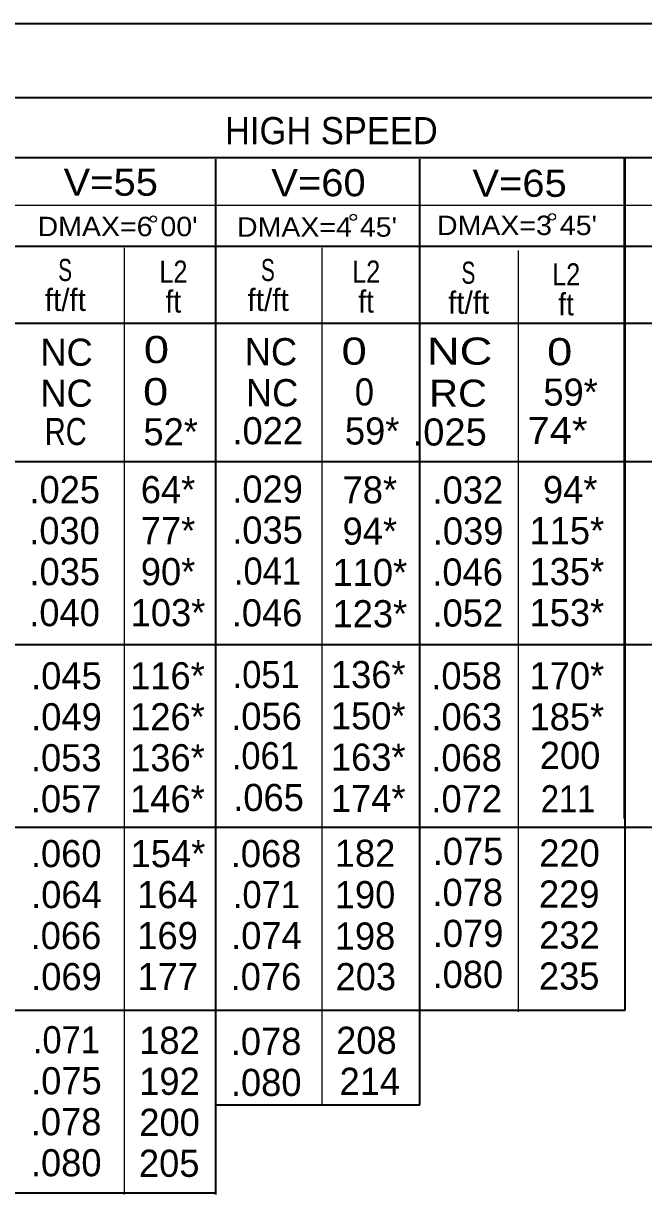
# Model space of a CAD drawing. Extents: x 733 to 1104, y -21 to 251.
# Drawn here: x 999.2 to 1040.8, y 99.1 to 177.7 of the extents above; entities that cross this region are included whole.
import ezdxf
from ezdxf.enums import TextEntityAlignment as Align

# ---------------------------------------------------------------- set-up
doc = ezdxf.new("R2010")
doc.units = 0
doc.header["$LTSCALE"] = 0.73
doc.layers.add('2', color=7, linetype='Continuous', lineweight=25)
doc.layers.add('3', color=7, linetype='Continuous', lineweight=35)

msp = doc.modelspace()

# ---------------------------------------------------------------- linework, layer by layer
at = {"layer": '2', "lineweight": 35}
for p, q in [((919.4184, 177.6937), (1053.5357, 177.6937)), ((930.7614, 172.71), (1053.5357, 172.71)), ((930.7988, 168.6934), (1039.5753, 168.6934)), ((1012.0913, 99.0727), (1012.0913, 168.5818)), ((1025.7775, 105.0976), (1025.7775, 168.5818)), ((1039.5148, 124.3252), (1039.5148, 168.6936)), ((1039.5148, 168.6936), (1053.5357, 168.6936)), ((1039.5753, 111.4572), (1039.5753, 168.6936)), ((930.7614, 162.743), (1039.5753, 162.743)), ((1039.5148, 162.743), (1053.5357, 162.743)), ((919.4184, 157.5735), (1039.5753, 157.5735)), ((1039.5148, 157.5735), (1053.5357, 157.5735)), ((919.4184, 148.2759), (1039.5753, 148.2759)), ((1039.5148, 148.2759), (1053.5357, 148.2759)), ((919.4184, 136.003), (1039.5753, 136.003)), ((1039.5148, 136.003), (1053.5357, 136.003)), ((919.4184, 123.7301), (1053.5357, 123.7301)), ((919.4184, 111.4572), (1039.5753, 111.4572)), ((919.4184, 99.1843), (1012.0913, 99.1843))]:
    msp.add_line(p, q, dxfattribs=at)
at = {"layer": '2'}
for p, q in [((930.7988, 165.4951), (1025.7463, 165.4951)), ((1025.7775, 165.4953), (1053.5357, 165.4953)), ((1005.9548, 99.0727), (1005.9548, 162.6315)), ((1019.2321, 105.0976), (1019.2321, 162.6315)), ((1032.3973, 111.3455), (1032.3973, 162.4455))]:
    msp.add_line(p, q, dxfattribs=at)
for centre in [(1007.8887, 164.5654), (1021.3145, 164.6769), (1034.6659, 164.7141)]:
    msp.add_circle(centre, 0.2169, dxfattribs=at)
at = {"layer": '3'}
msp.add_line((1012.0913, 105.0976), (1025.7775, 105.0976), dxfattribs=at)

# ---------------------------------------------------------------- texts
at = {"layer": '2'}
for s, height, width, p in [('HIGH SPEED', 1.822, 0.95, (1012.7039, 169.5861)), ('V=55', 1.822, 1.1, (1001.8639, 166.1273)), ('V=60', 1.822, 1.1, (1015.8105, 166.0902)), ('V=65', 1.822, 1.1, (1029.3106, 166.0531)), ("DMAX=6 00'", 1.302, 1.1, (1000.116, 163.4125)), ("DMAX=4 45'", 1.302, 1.1, (1013.5047, 163.3753)), ("DMAX=3 45'", 1.302, 1.1, (1026.9304, 163.4868)), (' 0', 1.822, 1.25, (1006.4029, 154.8911)), (' 0', 1.822, 1.25, (1019.6784, 154.7843)), (' NC', 1.822, 1.25, (1025.4056, 154.7843)), (' 0', 1.822, 1.25, (1033.4759, 154.747)), (' 0', 1.822, 1.25, (1006.3493, 152.0645)), ('0', 1.822, 0.95, (1021.4155, 152.048)), (' RC', 1.822, 1.1, (1025.6658, 151.9578)), ('RC', 1.822, 0.8, (1000.5995, 149.3868)), (' .025', 1.822, 1.05, (1024.5875, 149.3544)), (' 74*', 1.822, 1.1, (1032.2693, 149.4572))]:
    msp.add_text(s, height=height, dxfattribs=dict(at, width=width)).set_placement(p)
for s, height, width, p in [('S', 1.488, 0.7, (1001.9665, 160.4)), ('L2', 1.488, 0.85, (1009.238, 160.2884)), ('S', 1.488, 0.7, (1015.5783, 160.4)), ('L2', 1.488, 0.85, (1022.1805, 160.2884)), ('S', 1.488, 0.7, (1029.0412, 160.214)), ('L2', 1.488, 0.85, (1035.6063, 160.1026)), ('ft', 1.488, 0.95, (1009.2323, 158.2801)), ('ft', 1.488, 0.95, (1022.1745, 158.2801)), ('ft', 1.488, 0.95, (1035.6003, 158.0943)), ('.041', 1.822, 0.95, (1015.553, 140.0195)), ('.051', 1.822, 0.95, (1015.4621, 133.0768)), ('.061', 1.822, 0.95, (1015.4088, 127.6262)), ('211', 1.822, 0.9, (1035.7301, 124.7343)), ('.071', 1.822, 0.95, (1015.4785, 118.3002)), ('.071', 1.822, 0.95, (1002.0528, 108.5561))]:
    msp.add_text(s, height=height, dxfattribs=dict(at, width=width)).set_placement(p, align=Align.CENTER)
for s, height, p in [('ft/ft', 1.488, (1001.984, 158.3918)), ('ft/ft', 1.488, (1015.5956, 158.3918)), ('ft/ft', 1.488, (1029.0588, 158.2058)), ('.025', 1.822, (1001.9421, 145.4865)), ('64*', 1.822, (1008.8763, 145.4865)), ('.029', 1.822, (1015.5576, 145.5236)), ('78*', 1.822, (1022.4242, 145.473)), ('.032', 1.822, (1029.001, 145.4611)), ('94*', 1.822, (1035.8767, 145.4865)), ('.030', 1.822, (1001.929, 142.7344)), ('77*', 1.822, (1008.8763, 142.7344)), ('.035', 1.822, (1015.554, 142.7718)), ('94*', 1.822, (1022.4242, 142.7002)), ('.039', 1.822, (1029.0206, 142.7093)), ('115*', 1.822, (1035.6509, 142.7344)), ('.035', 1.822, (1001.9421, 139.9823)), ('90*', 1.822, (1008.8763, 139.9823)), ('110*', 1.822, (1022.4241, 139.9273)), ('.046', 1.822, (1028.9866, 139.9568)), ('135*', 1.822, (1035.6509, 139.9823)), ('.040', 1.822, (1001.929, 137.2302)), ('103*', 1.822, (1008.8738, 137.2302)), ('.046', 1.822, (1015.5238, 137.2137)), ('123*', 1.822, (1022.4241, 137.1547)), ('.052', 1.822, (1029.001, 137.2048)), ('153*', 1.822, (1035.6509, 137.2302)), ('.045', 1.822, (1002.0538, 132.9905)), ('116*', 1.822, (1008.8366, 132.9905)), ('136*', 1.822, (1022.3161, 133.0714)), ('.058', 1.822, (1028.9203, 132.9905)), ('170*', 1.822, (1035.6509, 132.9905)), ('.049', 1.822, (1002.0574, 130.2385)), ('126*', 1.822, (1008.8366, 130.2385)), ('.056', 1.822, (1015.4865, 130.2708)), ('150*', 1.822, (1022.3161, 130.2986)), ('.063', 1.822, (1028.9298, 130.2385)), ('185*', 1.822, (1035.6509, 130.2385)), ('.053', 1.822, (1002.0411, 127.4863)), ('136*', 1.822, (1008.8366, 127.4863)), ('163*', 1.822, (1022.3161, 127.5259)), ('.068', 1.822, (1028.9203, 127.4863)), ('200', 1.822, (1035.8663, 127.6469)), ('.057', 1.822, (1002.0368, 124.7343)), ('146*', 1.822, (1008.8366, 124.7343)), ('.065', 1.822, (1015.6242, 124.8203)), ('.072', 1.822, (1028.9265, 124.7343)), ('174*', 1.822, (1022.3161, 124.7531)), ('.060', 1.822, (1002.0404, 121.0523)), ('154*', 1.822, (1008.8738, 121.0523)), ('.068', 1.822, (1015.4574, 121.0523)), ('182', 1.822, (1022.1002, 121.076)), ('.075', 1.822, (1029.017, 121.2012)), ('220', 1.822, (1035.8294, 121.0895)), ('.078', 1.822, (1028.9946, 118.4489)), ('.064', 1.822, (1002.0563, 118.3002)), ('164', 1.822, (1008.8446, 118.3002)), ('190', 1.822, (1022.1006, 118.2973)), ('229', 1.822, (1035.8092, 118.3375)), ('.066', 1.822, (1002.0235, 115.5482)), ('169', 1.822, (1008.8457, 115.5482)), ('.074', 1.822, (1015.482, 115.5482)), ('198', 1.822, (1022.1005, 115.5186)), ('.079', 1.822, (1029.0206, 115.697)), ('232', 1.822, (1035.8265, 115.5852)), ('.080', 1.822, (1029.0035, 112.9448)), ('.069', 1.822, (1002.0574, 112.796)), ('177', 1.822, (1008.8623, 112.796)), ('.076', 1.822, (1015.4494, 112.796)), ('203', 1.822, (1022.1538, 112.7931)), ('235', 1.822, (1035.8056, 112.8332)), ('182', 1.822, (1008.975, 108.5192)), ('.078', 1.822, (1015.4574, 108.4448)), ('208', 1.822, (1022.1932, 108.5192)), ('.075', 1.822, (1002.0538, 105.8043)), ('192', 1.822, (1008.975, 105.767)), ('.080', 1.822, (1015.4662, 105.6926)), ('214', 1.822, (1022.4241, 105.767)), ('.078', 1.822, (1002.0315, 103.0522)), ('200', 1.822, (1008.9777, 103.0148)), ('.080', 1.822, (1002.0404, 100.3)), ('205', 1.822, (1008.954, 100.2628))]:
    msp.add_text(s, height=height, dxfattribs=at).set_placement(p, align=Align.CENTER)
for s, p in [('NC', (1000.302, 154.7098)), ('NC', (1014.0253, 154.747)), ('NC', (1000.302, 151.9578)), ('NC', (1014.1033, 151.9948)), ('59*', (1034.0709, 152.032)), ('52*', (1007.2237, 149.371)), ('.022', (1013.1995, 149.4411)), ('59*', (1020.7508, 149.4242))]:
    msp.add_text(s, height=1.822, dxfattribs=at).set_placement(p)

doc.saveas('drawing.dxf')
